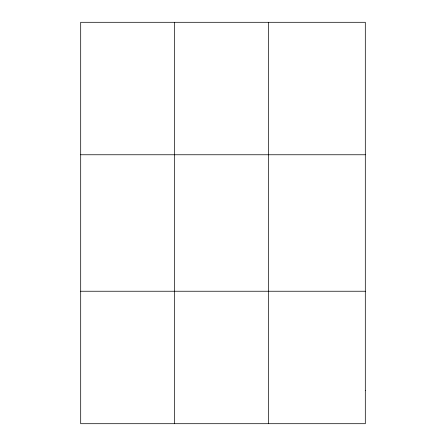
<?xml version="1.0" encoding="UTF-8"?>
<svg xmlns="http://www.w3.org/2000/svg" width="446" height="446" viewBox="0 0 446 446"><rect width="100%" height="100%" fill="white"/><g stroke="black" fill="none" stroke-linecap="round" stroke-linejoin="round"><path stroke-width="0.67" d="M174.615 22.3L174.615 423.7M268.537 22.3L268.537 423.7M80.693 154.762L365.307 154.762M80.693 291.238L365.307 291.238M365.307 390.584L365.307 423.7L80.693 423.7L80.693 22.3L365.307 22.3L365.307 390.584"/></g></svg>
